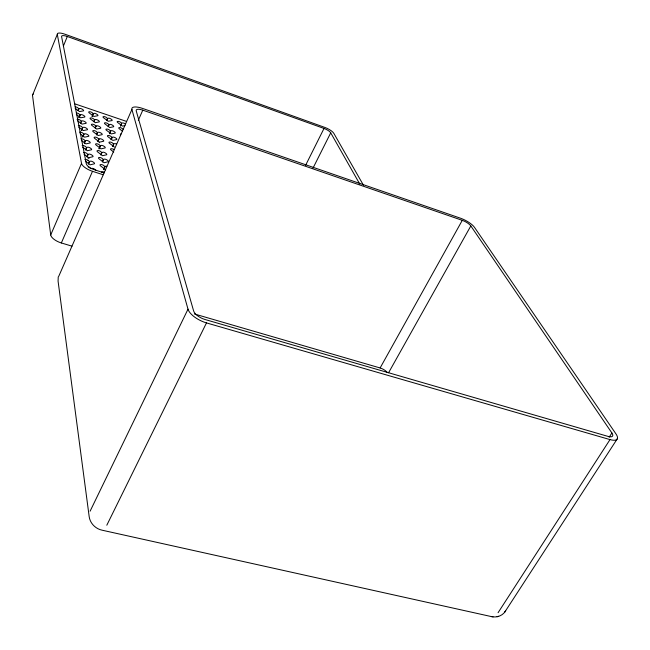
<?xml version="1.0" encoding="UTF-8"?>
<svg xmlns="http://www.w3.org/2000/svg" width="650" height="650" viewBox="0 0 650 650"><rect width="100%" height="100%" fill="white"/><g stroke="black" fill="none" stroke-linecap="round" stroke-linejoin="round"><path stroke-width="0.97" d="M58.24 276.908L58.078 281.141L89.196 516.774C90.123 523.421 95.647 528.881 102.147 530.205L491.368 616.582C496.389 617.825 502.166 615.972 505.123 611.626M120.567 125.994L121.802 123.134L122.761 122.915A2.34 0.788 23.9 0 1 124.792 123.606L125.117 123.793M112.759 146.266L113.799 143.861L114.806 143.601A2.446 0.861 23.8 0 1 116.577 144.129M103.992 168.951L105.072 166.449L106.137 166.148A2.551 0.934 23.7 0 1 106.844 166.27M112.174 137.434L113.222 137.053A2.421 0.845 23.8 0 1 115.334 137.759L116.464 138.572A2.779 0.967 23.8 0 1 116.707 139.563L112.832 140.416L107.819 136.597A2.787 0.967 23.7 0 1 107.591 135.606L108.501 135.468A2.429 0.845 23.7 0 1 110.614 136.175L112.174 137.434L111.199 139.677M103.464 159.518L104.569 159.079A2.527 0.918 23.6 0 1 106.779 159.803L107.957 160.664A2.901 1.056 23.6 0 1 108.201 161.736L104.114 162.736L98.897 158.697A2.909 1.056 23.5 0 1 98.67 157.625L99.629 157.463A2.535 0.918 23.5 0 1 101.839 158.186L103.464 159.518L102.448 161.842M110.63 130.999L111.67 130.626A2.397 0.829 23.7 0 1 113.758 131.324L114.879 132.129A2.754 0.951 23.7 0 1 115.115 133.104L111.272 133.916L106.316 130.154A2.762 0.951 23.7 0 1 106.088 129.179L106.99 129.049A2.405 0.829 23.7 0 1 109.086 129.756L110.63 130.999L109.419 133.778M101.936 152.571L103.033 152.149A2.502 0.902 23.6 0 1 105.227 152.872L106.389 153.725A2.876 1.032 23.6 0 1 106.624 154.773L102.57 155.724L97.411 151.743A2.884 1.04 23.5 0 1 97.191 150.694L98.134 150.54A2.511 0.902 23.5 0 1 100.328 151.263L101.936 152.571L100.929 154.879M109.111 124.678L110.142 124.312A2.381 0.812 23.7 0 1 112.214 125.019L113.327 125.816A2.73 0.926 23.7 0 1 113.563 126.766L109.744 127.546L104.837 123.825A2.738 0.934 23.6 0 1 104.609 122.874L105.503 122.753A2.381 0.812 23.6 0 1 107.583 123.451L109.111 124.678L108.314 126.514M100.433 145.771L101.53 145.356A2.478 0.886 23.6 0 1 103.699 146.071L104.853 146.916A2.852 1.016 23.6 0 1 105.081 147.948L101.059 148.858L95.956 144.926A2.852 1.016 23.5 0 1 95.737 143.902L96.679 143.748A2.486 0.886 23.5 0 1 98.849 144.471L100.433 145.771L99.109 148.817M107.624 118.479L108.647 118.129A2.356 0.796 23.7 0 1 110.703 118.82L111.8 119.608A2.706 0.91 23.7 0 1 112.028 120.551L108.241 121.29L103.382 117.617A2.714 0.918 23.6 0 1 103.163 116.683L104.049 116.569A2.364 0.796 23.6 0 1 106.104 117.268L107.624 118.479L106.827 120.299M98.971 139.092L100.051 138.694A2.462 0.861 23.5 0 1 102.196 139.409L103.342 140.237A2.819 0.991 23.5 0 1 103.569 141.253L99.572 142.123L94.526 138.247A2.828 0.991 23.5 0 1 94.315 137.239L95.241 137.093A2.462 0.869 23.5 0 1 97.394 137.816L98.971 139.092L97.987 141.367M88.514 163.93L89.586 161.419L90.683 161.119A2.567 0.942 23.4 0 1 92.934 161.85L94.12 162.727A2.949 1.089 23.4 0 1 94.347 163.816L90.123 164.84L85.386 161.192M97.524 132.543L98.605 132.161A2.438 0.845 23.5 0 1 100.734 132.876L101.863 133.697A2.795 0.975 23.5 0 1 102.082 134.68L98.126 135.517L93.129 131.69A2.803 0.975 23.5 0 1 92.918 130.707L93.844 130.569A2.438 0.853 23.4 0 1 95.972 131.284L97.524 132.543L96.558 134.802M87.116 156.845L88.181 154.351L89.261 154.066A2.543 0.926 23.4 0 1 91.496 154.798L92.674 155.667A2.925 1.064 23.4 0 1 92.885 156.731L88.701 157.714L84.013 154.115M96.119 126.124L97.183 125.759A2.413 0.829 23.5 0 1 99.288 126.466L100.409 127.27A2.771 0.959 23.5 0 1 100.628 128.245L96.696 129.041L91.748 125.263A2.779 0.959 23.4 0 1 91.544 124.296L92.462 124.166A2.421 0.837 23.4 0 1 94.575 124.881L96.119 126.124L95.314 127.985M85.743 149.898L86.799 147.436L87.872 147.16A2.519 0.91 23.3 0 1 90.082 147.883L91.244 148.736A2.893 1.04 23.3 0 1 91.463 149.784L87.311 150.719L82.672 147.176M94.729 119.827L95.786 119.47A2.389 0.812 23.5 0 1 97.874 120.177L98.987 120.973A2.746 0.934 23.5 0 1 99.198 121.924L95.298 122.679L90.407 118.958A2.746 0.934 23.4 0 1 90.204 118.008L91.114 117.894A2.397 0.821 23.4 0 1 93.21 118.601L94.729 119.827L93.933 121.672M84.403 143.097L85.442 140.652L86.507 140.392A2.494 0.886 23.3 0 1 88.701 141.115L89.846 141.952A2.868 1.024 23.3 0 1 90.058 142.984L85.946 143.869L81.356 140.368M93.373 113.644L94.421 113.303A2.373 0.796 23.5 0 1 96.493 114.002L97.589 114.79A2.722 0.918 23.5 0 1 97.801 115.724L93.925 116.447L89.082 112.775A2.722 0.918 23.4 0 1 88.879 111.841L89.781 111.727A2.373 0.804 23.4 0 1 91.861 112.434L93.373 113.644L92.194 116.399M82.761 137.183L84.118 133.998L85.174 133.746A2.47 0.869 23.3 0 1 87.344 134.469L88.481 135.298A2.836 0.999 23.3 0 1 88.684 136.305L84.606 137.158L80.064 133.705M81.469 130.634L82.81 127.473L83.866 127.237A2.446 0.853 23.3 0 1 86.011 127.952L87.141 128.773A2.811 0.983 23.3 0 1 87.344 129.756L83.289 130.569L78.796 127.164M80.527 123.459L81.534 121.079L82.574 120.851A2.429 0.837 23.3 0 1 84.703 121.566L85.824 122.371A2.787 0.959 23.3 0 1 86.019 123.338L82.006 124.117L77.553 120.754M72.012 246.163L61.336 242.962A10.587 4.461 22.8 0 1 50.716 234.959L32.5 95.298L57.306 34.344A8.913 2.649 23.2 0 1 64.951 34.222L324.846 127.424A8.109 2.324 26.6 0 1 333.775 133.266L363.431 185.169M79.048 117.723L80.283 114.798L81.315 114.587A2.405 0.821 23.3 0 1 83.419 115.294L84.532 116.09A2.762 0.942 23.3 0 1 84.728 117.041L80.738 117.78L76.334 114.465M63.489 45.817L67.308 36.489L324.009 128.448A6.086 1.747 26.6 0 1 330.72 132.836L359.767 184.056M78.219 110.622L79.056 108.647L80.08 108.436A2.381 0.804 23.2 0 1 82.168 109.143L83.265 109.931A2.738 0.926 23.2 0 1 83.452 110.866L79.503 111.564L75.14 108.29M78.097 110.573L78.877 108.729L77.496 107.559A2.389 0.804 23.2 0 0 75.408 106.852L75.116 106.827M78.926 117.683L80.104 114.888L78.715 113.701A2.413 0.821 23.2 0 0 76.603 112.994L76.31 112.97M80.405 123.419L81.356 121.168L79.95 119.966A2.429 0.837 23.2 0 0 77.821 119.251L77.049 119.291M81.664 129.838L82.631 127.571L81.209 126.352A2.454 0.853 23.2 0 0 79.056 125.629L78.284 125.678M82.956 136.378L83.931 134.095L82.493 132.86A2.478 0.869 23.2 0 0 80.324 132.137L79.544 132.186M92.072 116.358L93.243 113.604M84.272 143.049L85.264 140.749L83.809 139.49A2.502 0.894 23.2 0 0 81.616 138.767L80.828 138.824M93.811 121.631L94.608 119.779M85.613 149.857L86.612 147.534L85.142 146.266A2.527 0.91 23.3 0 0 82.932 145.535L82.136 145.6M95.192 127.944L95.989 126.084M50.716 234.959L81.518 163.402L57.306 34.344M86.986 156.796L87.994 154.464L86.507 153.173A2.551 0.926 23.3 0 0 84.272 152.433L83.468 152.506M96.428 134.753L97.403 132.502M106.706 120.258L107.502 118.43M97.858 141.318L98.841 139.051M88.384 163.881L89.399 161.525L87.904 160.217M108.192 126.474L108.989 124.638M98.987 148.777L100.311 145.722M61.336 242.962L92.495 171.316A10.822 4.006 23.4 0 1 81.518 163.402M109.696 132.811L110.5 130.959M100.799 154.838L101.806 152.531M111.069 139.636L112.052 137.394M102.318 161.801L103.334 159.477M120.445 125.954L121.639 123.224L120.242 122.062A2.348 0.788 23.8 0 0 118.194 121.363L117.325 121.485A2.697 0.91 23.8 0 0 117.569 122.428L122.436 126.092L124.963 125.612M112.637 146.218L113.62 143.959L112.174 142.732A2.446 0.861 23.7 0 0 110.037 142.017L109.127 142.163A2.811 0.991 23.7 0 0 109.362 143.171L114.424 147.046M103.521 169.691L104.894 166.562L103.382 165.254A2.559 0.942 23.6 0 0 101.148 164.523L100.181 164.702A2.933 1.081 23.6 0 0 100.417 165.791L105.682 169.886M58.719 276.364L131.909 109.476A13.358 4.347 24.2 0 1 142.602 108.436L460.663 218.27A12.106 3.591 28.7 0 1 474.468 227.313L616.005 433.973A15.844 5.639 32.6 0 1 610.009 439.595L498.071 612.722M138.296 120.323L142.789 110.159L462.28 220.334A7.475 2.218 28.7 0 1 470.819 225.924L611.902 432.989L609.156 437.239M90.09 511.217L188.004 309.156L131.909 109.476M106.811 525.224L206.481 322.904A17.323 7.483 26 0 1 188.004 309.156M305.549 165.417L324.009 128.448M313.048 168.033L330.72 132.836M194.334 313.95L380.12 367.965L462.28 220.334M388.562 372.783L470.819 225.924M504.66 612.276L617.297 438.799M505.204 611.504L505.668 610.854M91.024 168.626L92.129 168.317A2.592 0.967 23.4 0 1 94.404 169.049L95.607 169.934A2.982 1.105 23.4 0 1 95.997 170.584M84.833 159.559L85.646 159.477A2.576 0.951 23.3 0 1 87.904 160.217M497.055 616.744L497.738 616.574M497.981 616.517L498.704 616.33M121.111 133.876L120.51 134.022A2.746 0.942 23.9 0 0 120.583 134.794M491.368 616.582L491.887 616.671M492.481 616.777L493.066 616.874M206.481 322.904L610.009 439.595M92.495 171.316L103.131 174.744M104.179 172.908L94.534 169.788A8.093 2.99 23.4 0 1 86.32 163.873L61.587 36.595A6.687 1.991 23.2 0 1 67.308 36.489M74.701 103.797L126.531 121.42M114.108 149.606L113.766 149.403A2.47 0.878 23.7 0 0 111.605 148.696L110.687 148.842A2.836 1.008 23.7 0 0 110.931 149.874L113.742 152.051M122.59 131.268L119.145 128.651A2.722 0.926 23.9 0 1 118.901 127.692L119.779 127.571A2.373 0.804 23.9 0 1 121.843 128.269L123.126 129.261M90.837 168.74L89.318 167.407A2.6 0.967 23.3 0 0 88.156 166.904M32.5 95.298A8.759 2.974 22.6 0 1 33.377 93.998M99.093 142.602A2.454 0.869 23.5 0 1 99.466 142.707M87.929 158.007A2.543 0.934 23.3 0 1 89.058 158.34M101.644 172.591A2.966 1.105 23.6 0 1 101.725 171.917L102.7 171.73A2.584 0.959 23.6 0 1 104.187 172.104M380.12 367.965A7.134 2.917 29.5 0 1 387.368 372.588M142.789 110.159A8.247 2.689 24.2 0 0 136.199 110.817L193.659 311.049A10.701 4.623 26 0 0 205.051 319.516L608.173 436.434A9.782 3.486 32.6 0 0 611.902 432.989"/></g></svg>
